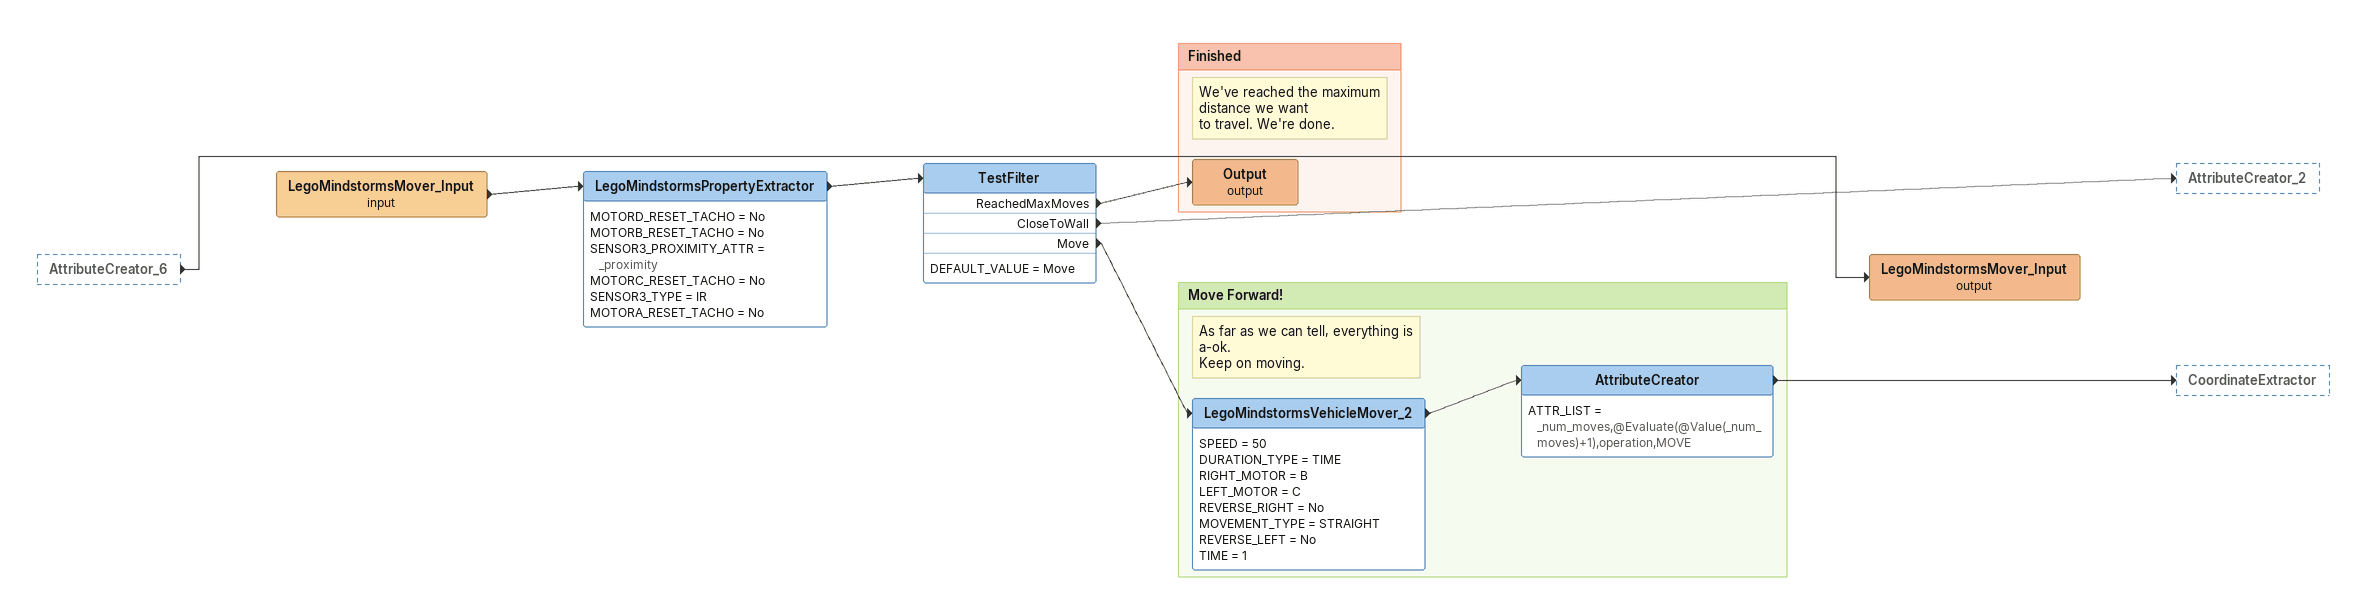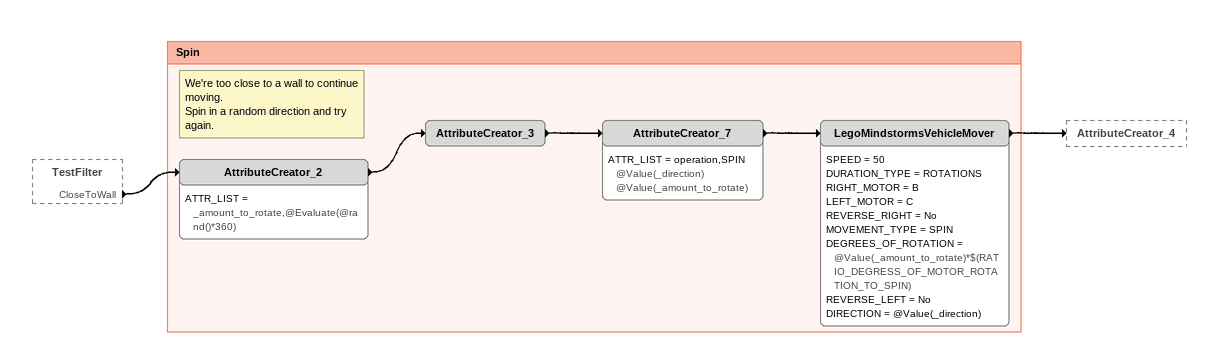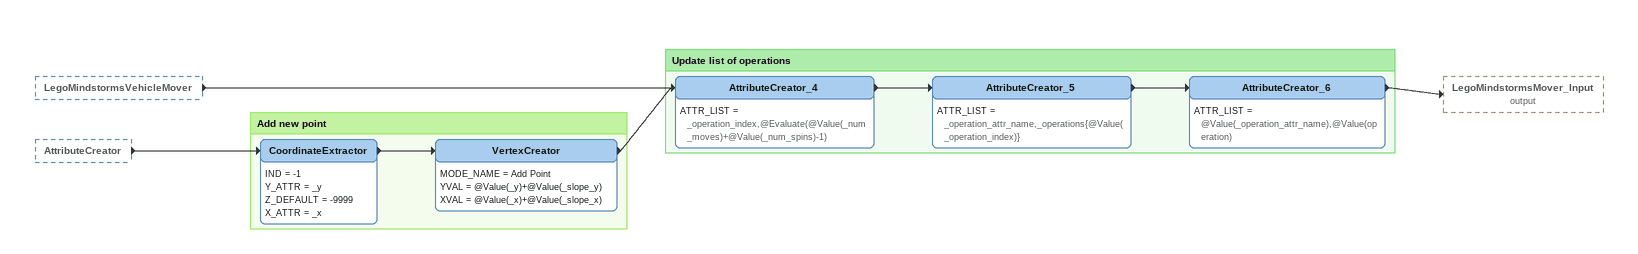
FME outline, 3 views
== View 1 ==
AttributeCreator_6 [outside]
    -> LegoMindstormsMover_Input (output)
LegoMindstormsMover_Input (input)
    -> LegoMindstormsPropertyExtractor
LegoMindstormsPropertyExtractor
    MOTORD_RESET_TACHO = No
    MOTORB_RESET_TACHO = No
    SENSOR3_PROXIMITY_ATTR = _proximity
    MOTORC_RESET_TACHO = No
    SENSOR3_TYPE = IR
    MOTORA_RESET_TACHO = No
    -> TestFilter
TestFilter
    DEFAULT_VALUE = Move
    ReachedMaxMoves -> Output (output)
    CloseToWall -> AttributeCreator_2
    Move -> LegoMindstormsVehicleMover_2
LegoMindstormsMover_Input (output)

Bookmark: Finished
Note: We've reached the maximum distance we want / to travel. We're done.
Output (output)

Bookmark: Move Forward!
Note: As far as we can tell, everything is a-ok. / Keep on moving.
LegoMindstormsVehicleMover_2
    SPEED = 50
    DURATION_TYPE = TIME
    RIGHT_MOTOR = B
    LEFT_MOTOR = C
    REVERSE_RIGHT = No
    MOVEMENT_TYPE = STRAIGHT
    REVERSE_LEFT = No
    TIME = 1
    -> AttributeCreator
AttributeCreator
    ATTR_LIST = _num_moves,@Evaluate(@Value(_num_moves)+1),operation,MOVE
    -> CoordinateExtractor

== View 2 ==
TestFilter [outside]
    CloseToWall -> AttributeCreator_2

Bookmark: Spin
Note: We're too close to a wall to continue moving. / Spin in a random direction and try again.
AttributeCreator_2
    ATTR_LIST = _amount_to_rotate,@Evaluate(@rand()*360)
    -> AttributeCreator_3
AttributeCreator_3
    -> AttributeCreator_7
AttributeCreator_7
    ATTR_LIST = operation,SPIN @Value(_direction) @Value(_amount_to_rotate)
    -> LegoMindstormsVehicleMover
LegoMindstormsVehicleMover
    SPEED = 50
    DURATION_TYPE = ROTATIONS
    RIGHT_MOTOR = B
    LEFT_MOTOR = C
    REVERSE_RIGHT = No
    MOVEMENT_TYPE = SPIN
    DEGREES_OF_ROTATION = @Value(_amount_to_rotate)*$(RATIO_DEGRESS_OF_MOTOR_ROTATION_TO_SPIN)
    REVERSE_LEFT = No
    DIRECTION = @Value(_direction)
    -> AttributeCreator_4

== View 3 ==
LegoMindstormsVehicleMover [outside]
    -> AttributeCreator_4
AttributeCreator [outside]
    -> CoordinateExtractor

Bookmark: Add new point
CoordinateExtractor
    IND = -1
    Y_ATTR = _y
    Z_DEFAULT = -9999
    X_ATTR = _x
    -> VertexCreator
VertexCreator
    MODE_NAME = Add Point
    YVAL = @Value(_y)+@Value(_slope_y)
    XVAL = @Value(_x)+@Value(_slope_x)
    -> AttributeCreator_4

Bookmark: Update list of operations
AttributeCreator_4
    ATTR_LIST = _operation_index,@Evaluate(@Value(_num_moves)+@Value(_num_spins)-1)
    -> AttributeCreator_5
AttributeCreator_5
    ATTR_LIST = _operation_attr_name,_operations{@Value(_operation_index)}
    -> AttributeCreator_6
AttributeCreator_6
    ATTR_LIST = @Value(_operation_attr_name),@Value(operation)
    -> LegoMindstormsMover_Input (output)
